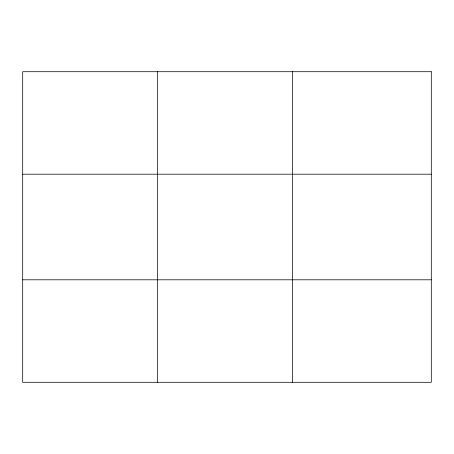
<?xml version="1.0" encoding="UTF-8"?>
<svg xmlns="http://www.w3.org/2000/svg" width="454" height="454" viewBox="0 0 454 454"><rect width="100%" height="100%" fill="white"/><g stroke="black" fill="none" stroke-linecap="round" stroke-linejoin="round"><path stroke-width="0.68" d="M157.538 382.291L157.538 71.709M292.376 382.291L292.376 71.709M22.7 174.2L431.3 174.2M22.7 279.8L431.3 279.8M431.3 71.709L431.3 382.291L22.7 382.291L22.7 71.709L431.3 71.709"/></g></svg>
